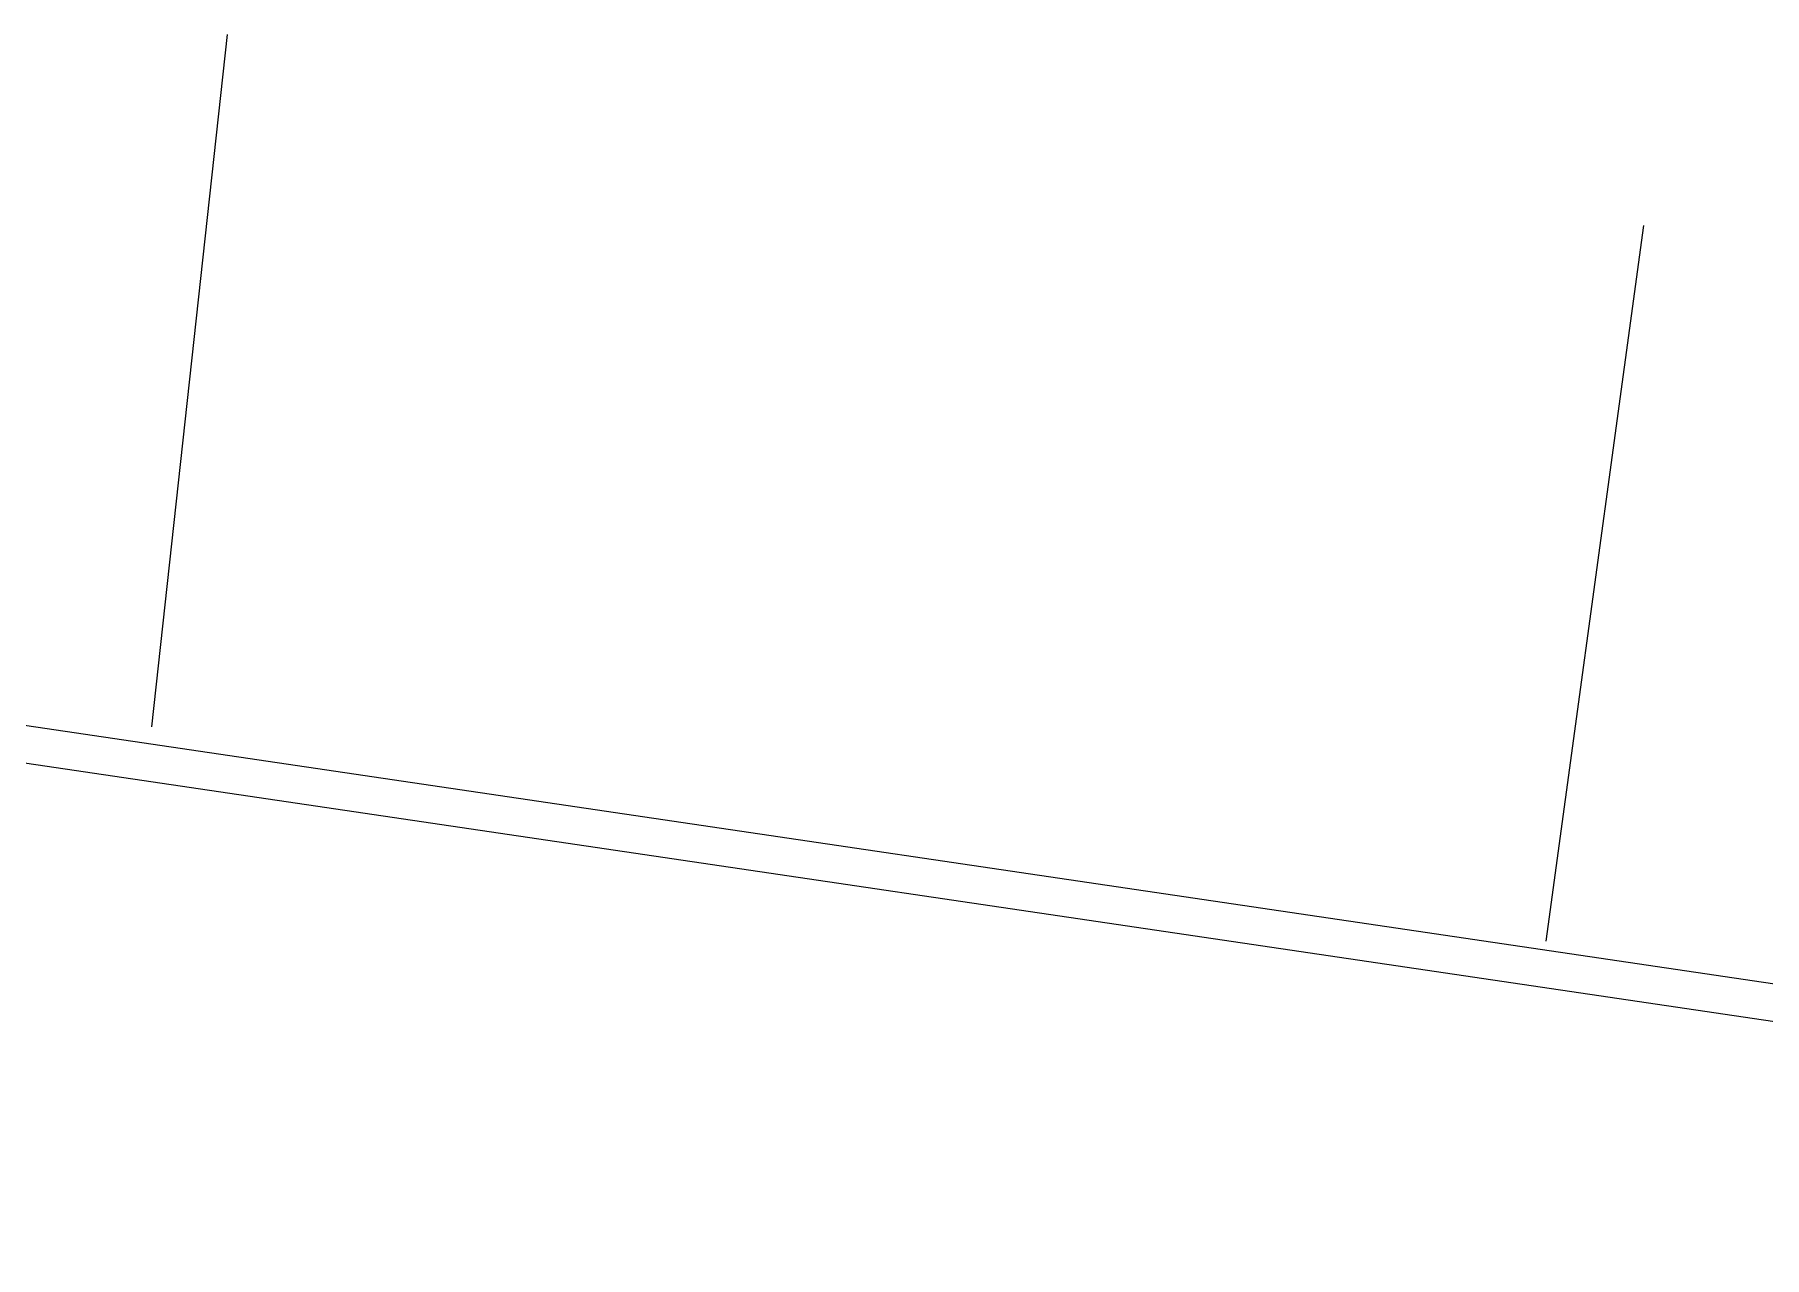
# Model space of a CAD drawing. Header units: millimetres. Extents: x 793 to 3159, y 750 to 2095.
# Drawn here: x 1282.81 to 1289.77, y 1072.46 to 1077.38 of the extents above; entities that cross this region are included whole.
import ezdxf

# ---------------------------------------------------------------- set-up
doc = ezdxf.new("R2010")
doc.units = ezdxf.units.MM
doc.linetypes.add('CONTINUA', pattern=[0])
for name, color, linetype in [('A-BANQUETA', 8, 'Continuous'), ('GUARNICIONES', 8, 'Continuous'), ('LINEAS DE PAVIEMENTOS', 9, 'Continuous')]:
    doc.layers.add(name, color=color, linetype=linetype)

msp = doc.modelspace()

# ---------------------------------------------------------------- linework, layer by layer
at = {"layer": 'A-BANQUETA', "linetype": 'CONTINUA', "ltscale": 0.5}
for p, q in [((1296.23167, 1072.60811, 302.873), (1282.03911, 1074.7047, 301.76)), ((1296.22105, 1072.45848, 302.873), (1282.01761, 1074.55625, 301.76))]:
    msp.add_line(p, q, dxfattribs=at)
at = {"layer": 'Defpoints'}
for p, q in [((1283.28034, 1074.59163, 300.129), (1283.58466, 1077.37504, 300.12901)), ((1283.28034, 1074.59163, 300.129), (1283.58466, 1077.37504, 300.12901)), ((1283.28034, 1074.59163, 300.129), (1283.58466, 1077.37504, 300.12901)), ((1283.28034, 1074.59163, 300.129), (1283.58466, 1077.37504, 300.12901)), ((1283.28034, 1074.59163, 300.129), (1283.58466, 1077.37504, 300.12901)), ((1283.28034, 1074.59163, 300.129), (1283.58466, 1077.37504, 300.12901)), ((1283.28034, 1074.59163, 300.129), (1283.58466, 1077.37504, 300.12901)), ((1283.28034, 1074.59163, 300.129), (1283.58466, 1077.37504, 300.12901)), ((1288.88849, 1073.73041, 300.182), (1289.28109, 1076.60697, 300.18201))]:
    msp.add_line(p, q, dxfattribs=at)
at = {"layer": 'GUARNICIONES'}
msp.add_line((1296.22105, 1072.45848, 302.873), (1282.01334, 1074.55682, 301.76), dxfattribs=at)
at = {"layer": 'LINEAS DE PAVIEMENTOS'}
msp.add_line((1296.23209, 1072.60808, 302.873), (1282.03526, 1074.70521, 301.76), dxfattribs=at)

doc.saveas('drawing.dxf')
